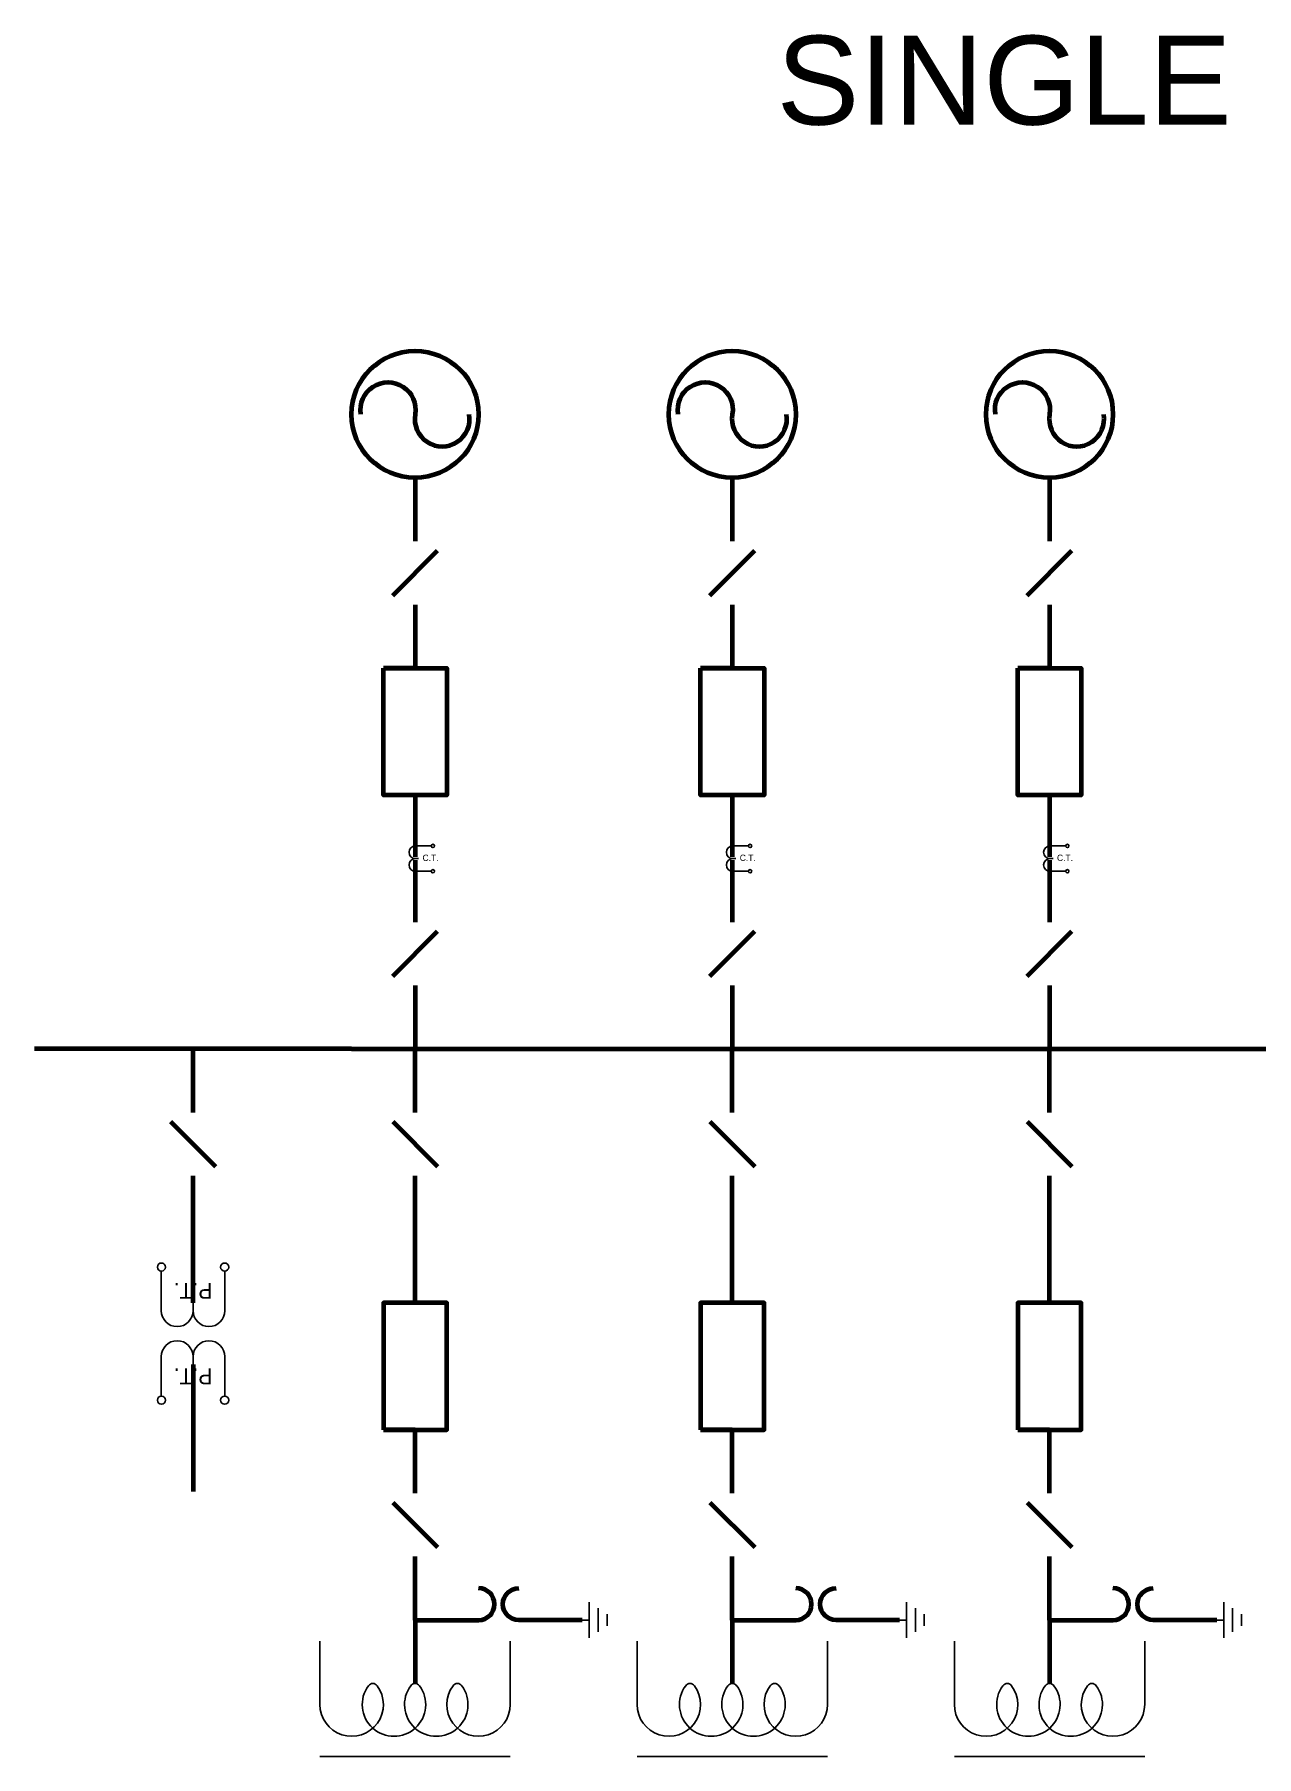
# Model space of a CAD drawing. Header units: millimetres. Extents: x -147 to 640, y -108 to 473.
# Drawn here: x -106.4 to 86.2, y 201.7 to 473 of the extents above; entities that cross this region are included whole.
import ezdxf
from ezdxf.enums import TextEntityAlignment as Align

# ---------------------------------------------------------------- set-up
doc = ezdxf.new("R2010")
doc.units = ezdxf.units.MM
doc.header["$MEASUREMENT"] = 0
doc.layers.add('MISC', color=7, linetype='Continuous')
doc.layers.add('SYMS', color=7, linetype='Continuous')
doc.styles.get("Standard").update_dxf_attribs({"font": 'arial_0.ttf'})
doc.styles.add('WD', font='txt')

# ---------------------------------------------------------------- blocks, each defined once
blk = doc.blocks.new('VXF1CT')
for p, q in [((-0.344, 0.25), (-0.032, 0.25)), ((-0.344, 0), (-0.281, 0)), ((-0.344, -0.25), (-0.032, -0.25))]:
    blk.add_line(p, q)
for centre in [(0, 0.249), (0, -0.249)]:
    blk.add_circle(centre, 0.0322)
for centre in [(-0.344, 0.125), (-0.344, -0.125)]:
    blk.add_arc(centre, 0.125, 90, 270)
at = {"linetype": 'Continuous', "style": 'WD', "flags": 8}
for tag, p in [('TERM02', (-0.045, 0.267)), ('TERM01', (-0.055, -0.231))]:
    blk.add_attdef(tag, text='', height=0.125, dxfattribs=at).set_placement(p, align=Align.RIGHT)
at = {"style": 'WD'}
blk.add_attdef('TYPE', text='', height=0.125, dxfattribs=at).set_placement((-0.047, -0.047), align=Align.CENTER)
at = {"linetype": 'Continuous', "style": 'WD', "flags": 9}
for tag, p in [('ASSYCODE', (-0.171, 0.119)), ('MFG', (-0.173, 0.143)), ('CAT', (-0.171, 0.162))]:
    blk.add_attdef(tag, text='', height=0.01, dxfattribs=at).set_placement(p, align=Align.CENTER)
at = {"style": 'WD'}
for tag, p, height, flags in [('FAMILY', (-0.196, 0.191), 0.01, 9), ('X2TERM02', (0, 0.281), 0.0125, 1), ('X1TERM02', (0.032, 0.249), 0.0125, 1), ('X8TERM01', (0, -0.283), 0.0125, 1), ('X1TERM01', (0.032, -0.251), 0.0125, 1)]:
    blk.add_attdef(tag, p, '', height=height, dxfattribs=dict(at, flags=flags))
blk.add_attdef('TAG1', (0.281, 0.031), '', height=0.125, dxfattribs=at)
at = {"style": 'WD', "width": 0.7}
blk.add_attdef('RATING1', (0.281, -0.125), '', height=0.125, dxfattribs=at)
for tag, p in [('INST', (-0.227, -0.422)), ('DESC1', (-0.201, -0.757)), ('LOC', (-0.201, -0.601)), ('DESC2', (-0.201, -0.914))]:
    blk.add_attdef(tag, text='', height=0.125, dxfattribs=at).set_placement(p, align=Align.CENTER)
blk = doc.blocks.new('HGND2')
for p, q in [((0.125, 0.09375), (0.125, -0.09375)), ((0.125, 0), (0, 0)), ((0.171875, 0.0625), (0.171875, -0.0625)), ((0.21875, 0.03125), (0.21875, -0.03125))]:
    blk.add_line(p, q)
at = {"style": 'WD', "width": 0.8}
for tag, p in [('INST', (0.25, 0.3125)), ('LOC', (0.25, 0.15625)), ('TAG1', (0.25, 0)), ('DESC1', (0.25, -0.15625)), ('DESC2', (0.25, -0.3125))]:
    blk.add_attdef(tag, text='', height=0.125, dxfattribs=at).set_placement(p, align=Align.MIDDLE_LEFT)
at = {"style": 'WD', "flags": 1}
for tag in ['ASSYCODE', 'X4TERM01', 'CAT', 'MFG', 'FAMILY']:
    blk.add_attdef(tag, (0, 0), '', height=0.01, dxfattribs=at)
blk = doc.blocks.new('HXF1PT')
for p, q in [((-0.25, 0.344), (-0.25, 0.032)), ((0, 0.344), (0, 0.281)), ((0.25, 0.344), (0.25, 0.032))]:
    blk.add_line(p, q)
for centre in [(-0.249, 0), (0.249, 0)]:
    blk.add_circle(centre, 0.0322)
for centre in [(-0.125, 0.344), (0.125, 0.344)]:
    blk.add_arc(centre, 0.125, 0, 180)
at = {"style": 'WD', "width": 0.7}
for tag, p in [('INST', (-0.388, 0.577)), ('LOC', (-0.388, 0.408)), ('DESC1', (-0.388, 0.252)), ('DESC2', (-0.388, 0.095))]:
    blk.add_attdef(tag, text='', height=0.125, dxfattribs=at).set_placement(p, align=Align.RIGHT)
at = {"style": 'WD'}
blk.add_attdef('TAG1', (0.368, 0.188), '', height=0.125, dxfattribs=at)
blk.add_attdef('TYPE', text='', height=0.125, dxfattribs=at).set_placement((0, 0.125), align=Align.CENTER)
for tag, p, height, flags in [('FAMILY', (0.304, 0.191), 0.01, 9), ('X4TERM01', (-0.281, 0), 0.0125, 1), ('X1TERM02', (0.281, 0), 0.0125, 1), ('X8TERM01', (-0.249, -0.032), 0.0125, 1), ('X8TERM02', (0.249, -0.032), 0.0125, 1)]:
    blk.add_attdef(tag, p, '', height=height, dxfattribs=dict(at, flags=flags))
at = {"linetype": 'Continuous', "style": 'WD', "flags": 9}
for tag, p in [('MFG', (0.327, 0.143)), ('CAT', (0.329, 0.162)), ('ASSYCODE', (0.329, 0.119))]:
    blk.add_attdef(tag, text='', height=0.01, dxfattribs=at).set_placement(p, align=Align.CENTER)
at = {"style": 'WD', "width": 0.7}
blk.add_attdef('RATING1', (0.368, 0.031), '', height=0.125, dxfattribs=at)
at = {"linetype": 'Continuous', "style": 'WD', "flags": 8}
for tag, p in [('TERM01', (-0.188, -0.031)), ('TERM02', (0.328, -0.031))]:
    blk.add_attdef(tag, text='', height=0.125, dxfattribs=at).set_placement(p, align=Align.TOP_LEFT)

msp = doc.modelspace()

# ---------------------------------------------------------------- linework, layer by layer
at = {"lineweight": 100}
for p, q in [((-46.45, 403.18), (-46.45, 393.18)), ((3.55, 403.18), (3.55, 393.18)), ((53.55, 403.18), (53.55, 393.18)), ((-49.98, 384.64), (-42.91, 391.72)), ((0.02, 384.64), (7.09, 391.72)), ((50.02, 384.64), (57.09, 391.72)), ((-46.45, 383.18), (-46.45, 373.18)), ((3.55, 383.18), (3.55, 373.18)), ((53.55, 383.18), (53.55, 373.18)), ((-46.45, 373.18), (-51.45, 373.18)), ((-51.45, 373.18), (-41.45, 373.18)), ((3.55, 373.18), (-1.45, 373.18)), ((-1.45, 373.18), (8.55, 373.18)), ((53.55, 373.18), (48.55, 373.18)), ((48.55, 373.18), (58.55, 373.18)), ((-46.45, 353.18), (-46.45, 343.46)), ((3.55, 353.18), (3.55, 343.46)), ((53.55, 353.18), (53.55, 343.46)), ((-46.45, 342.9), (-46.45, 333.18)), ((3.55, 342.9), (3.55, 333.18)), ((53.55, 342.9), (53.55, 333.18)), ((-49.98, 324.64), (-42.91, 331.72)), ((0.02, 324.64), (7.09, 331.72)), ((50.02, 324.64), (57.09, 331.72)), ((-46.45, 323.18), (-46.45, 313.18)), ((3.55, 323.18), (3.55, 313.18)), ((3.55, 323.18), (3.55, 313.18)), ((53.55, 323.18), (53.55, 313.18)), ((53.55, 323.18), (53.55, 313.18)), ((-56.45, 313.18), (-106.45, 313.18)), ((-81.45, 303.18), (-81.45, 313.18)), ((-56.45, 313.18), (153.55, 313.18)), ((-46.45, 303.18), (-46.45, 313.18)), ((3.55, 303.18), (3.55, 313.18)), ((53.55, 303.18), (53.55, 313.18)), ((-84.98, 301.72), (-77.91, 294.64)), ((-49.98, 301.72), (-42.91, 294.64)), ((0.02, 301.72), (7.09, 294.64)), ((50.02, 301.72), (57.09, 294.64)), ((-81.45, 282.9), (-81.45, 293.18)), ((-46.45, 282.9), (-46.45, 293.18)), ((3.55, 282.9), (3.55, 293.18)), ((53.55, 282.9), (53.55, 293.18)), ((-81.45, 273.15), (-81.45, 282.9)), ((-46.45, 273.18), (-46.45, 282.9)), ((3.55, 273.18), (3.55, 282.9)), ((53.55, 273.18), (53.55, 282.9)), ((-81.45, 273.18), (-81.45, 273.15)), ((-81.45, 263.44), (-81.45, 243.44)), ((-46.45, 253.18), (-51.45, 253.18)), ((-51.45, 253.18), (-41.45, 253.18)), ((-46.45, 243.18), (-46.45, 253.18)), ((3.55, 253.18), (-1.45, 253.18)), ((-1.45, 253.18), (8.55, 253.18)), ((3.55, 243.18), (3.55, 253.18)), ((53.55, 253.18), (48.55, 253.18)), ((48.55, 253.18), (58.55, 253.18)), ((53.55, 243.18), (53.55, 253.18)), ((-49.98, 241.72), (-42.91, 234.64)), ((0.02, 241.72), (7.09, 234.64)), ((50.02, 241.72), (57.09, 234.64)), ((-46.45, 223.18), (-46.45, 233.18)), ((3.55, 223.18), (3.55, 233.18)), ((53.55, 223.18), (53.55, 233.18)), ((-46.45, 223.18), (-46.45, 213.18)), ((3.55, 223.18), (3.55, 213.18)), ((53.55, 223.18), (53.55, 213.18))]:
    msp.add_line(p, q, dxfattribs=at)
for p, q in [((-61.45, 209.86), (-61.45, 219.86)), ((-31.45, 209.86), (-31.45, 219.86)), ((-11.45, 209.86), (-11.45, 219.86)), ((18.55, 209.86), (18.55, 219.86)), ((38.55, 209.86), (38.55, 219.86)), ((68.55, 209.86), (68.55, 219.86)), ((-61.45, 201.67), (-31.45, 201.67)), ((-11.45, 201.67), (18.55, 201.67)), ((38.55, 201.67), (68.55, 201.67))]:
    msp.add_line(p, q)
for points in [[(-54.98, 413.18, -1.185976), (-46.45, 413.18, 1.185901), (-37.91, 413.18, 0.629789)], [(-4.98, 413.18, -1.185976), (3.55, 413.18, 1.185901), (12.09, 413.18, 0.629789)], [(45.02, 413.18, -1.185976), (53.55, 413.18, 1.185901), (62.09, 413.18, 0.629789)], [(-46.45, 223.18), (-36.45, 223.18, 1), (-36.45, 228.18, -1)], [(-20.1, 223.18), (-30.1, 223.18, -1), (-30.1, 228.18, 1)], [(3.55, 223.18), (13.55, 223.18, 1), (13.55, 228.18, -1)], [(29.9, 223.18), (19.9, 223.18, -1), (19.9, 228.18, 1)], [(53.55, 223.18), (63.55, 223.18, 1), (63.55, 228.18, -1)], [(79.9, 223.18), (69.9, 223.18, -1), (69.9, 228.18, 1)]]:
    msp.add_lwpolyline(points, format="xyb", dxfattribs=at)
for points in [[(-51.45, 373.18), (-41.45, 373.18), (-41.45, 353.18), (-51.45, 353.18)], [(-1.45, 373.18), (8.55, 373.18), (8.55, 353.18), (-1.45, 353.18)], [(48.55, 373.18), (58.55, 373.18), (58.55, 353.18), (48.55, 353.18)], [(-51.45, 253.18), (-41.45, 253.18), (-41.45, 273.18), (-51.45, 273.18)], [(-1.45, 253.18), (8.55, 253.18), (8.55, 273.18), (-1.45, 273.18)], [(48.55, 253.18), (58.55, 253.18), (58.55, 273.18), (48.55, 273.18)]]:
    msp.add_lwpolyline(points, close=True, dxfattribs=at)
for centre in [(-46.45, 413.18), (3.55, 413.18), (53.55, 413.18)]:
    msp.add_circle(centre, 10, dxfattribs=at)
for centre, radius, start, end in [((-56.45, 209.86), 5, 180, 36.4793), ((-49.78, 209.86), 5, 143.5207, 36.4793), ((-53.11, 212.33), 0.854, 36.4793, 143.5207), ((-43.11, 209.86), 5, 143.5207, 36.4793), ((-46.45, 212.33), 0.854, 36.4793, 143.5207), ((-36.45, 209.86), 5, 143.5207, 0), ((-39.78, 212.33), 0.854, 36.4793, 143.5207), ((-6.45, 209.86), 5, 180, 36.4793), ((0.22, 209.86), 5, 143.5207, 36.4793), ((-3.11, 212.33), 0.854, 36.4793, 143.5207), ((6.89, 209.86), 5, 143.5207, 36.4793), ((3.55, 212.33), 0.854, 36.4793, 143.5207), ((13.55, 209.86), 5, 143.5207, 0), ((10.22, 212.33), 0.854, 36.4793, 143.5207), ((43.55, 209.86), 5, 180, 36.4793), ((50.22, 209.86), 5, 143.5207, 36.4793), ((46.89, 212.33), 0.854, 36.4793, 143.5207), ((56.89, 209.86), 5, 143.5207, 36.4793), ((53.55, 212.33), 0.854, 36.4793, 143.5207), ((63.55, 209.86), 5, 143.5207, 0), ((60.22, 212.33), 0.854, 36.4793, 143.5207)]:
    msp.add_arc(centre, radius, start, end)

# ---------------------------------------------------------------- block references
at = {"layer": 'SYMS', "lineweight": 100}
ref = msp.add_blockref('VXF1CT', (-43.64, 343.18), dxfattribs=dict(at, xscale=8, yscale=8, zscale=8))
ref.add_attrib('TYPE', 'C.T.', dxfattribs={"layer": 'MISC', "height": 1, "style": 'WD'}).set_placement((-44.01, 342.8), align=Align.CENTER)
ref = msp.add_blockref('VXF1CT', (6.36, 343.18), dxfattribs=dict(at, xscale=8, yscale=8, zscale=8))
ref.add_attrib('TYPE', 'C.T.', dxfattribs={"layer": 'MISC', "height": 1, "style": 'WD'}).set_placement((5.99, 342.8), align=Align.CENTER)
ref = msp.add_blockref('VXF1CT', (56.36, 343.18), dxfattribs=dict(at, xscale=8, yscale=8, zscale=8))
ref.add_attrib('TYPE', 'C.T.', dxfattribs={"layer": 'MISC', "height": 1, "style": 'WD'}).set_placement((55.99, 342.8), align=Align.CENTER)
ref = msp.add_blockref('HXF1PT', (-81.45, 278.8), dxfattribs=dict(at, xscale=20, yscale=20, zscale=20, rotation=180))
ref.add_attrib('TYPE', 'P.T.', dxfattribs={"layer": 'MISC', "height": 2.5, "rotation": 180, "style": 'WD'}).set_placement((-81.45, 276.3), align=Align.CENTER)
ref = msp.add_blockref('HXF1PT', (-81.45, 257.82), dxfattribs=dict(at, xscale=-20, yscale=20, zscale=20))
ref.add_attrib('TYPE', 'P.T.', dxfattribs={"layer": 'MISC', "height": 2.5, "rotation": 180, "style": 'WD'}).set_placement((-81.45, 262.82), align=Align.CENTER)
at = {"layer": 'SYMS', "lineweight": 100, "xscale": 30, "yscale": 30, "zscale": 30}
for p in [(-22.75, 223.18), (27.25, 223.18), (77.25, 223.18)]:
    msp.add_blockref('HGND2', p, dxfattribs=at)

# ---------------------------------------------------------------- texts
at = {"lineweight": 100, "insert": (10.52, 472.84), "char_height": 14, "attachment_point": 1}
msp.add_mtext_dynamic_manual_height_columns('SINGLE LINE DIAGRAM OF GENERATING STATION', width=641.7984, gutter_width=1, heights=[0], dxfattribs=at)

doc.saveas('drawing.dxf')
